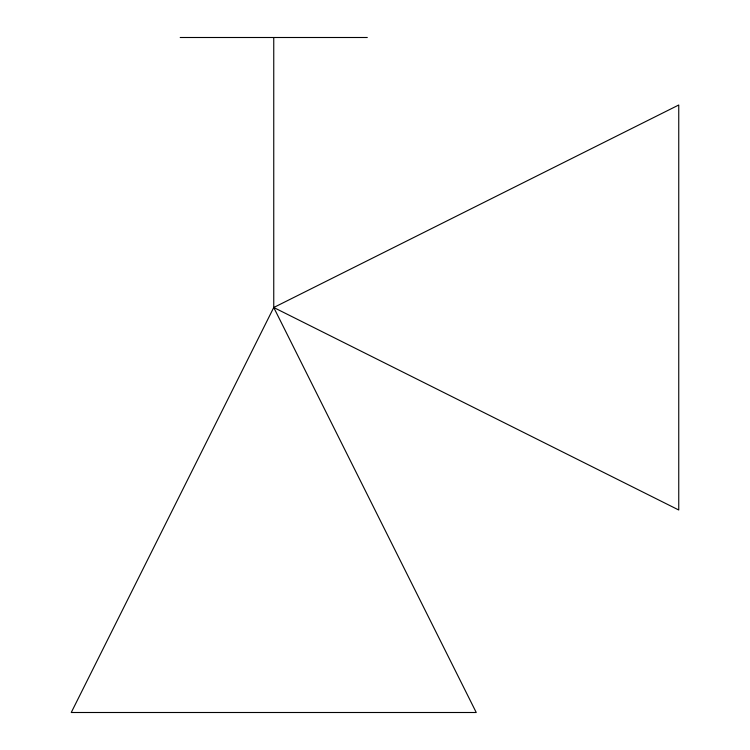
<?xml version="1.0" encoding="UTF-8"?>
<svg xmlns="http://www.w3.org/2000/svg" width="750" height="750" viewBox="0 0 750 750"><rect width="100%" height="100%" fill="white"/><g stroke="black" fill="none" stroke-linecap="round" stroke-linejoin="round"><path stroke-width="1.12" d="M273.75 307.5L678.75 510L678.75 105L273.75 307.5L71.25 712.5L476.25 712.5L273.75 307.5L273.75 37.5M180.206 37.5L367.294 37.5"/></g></svg>
